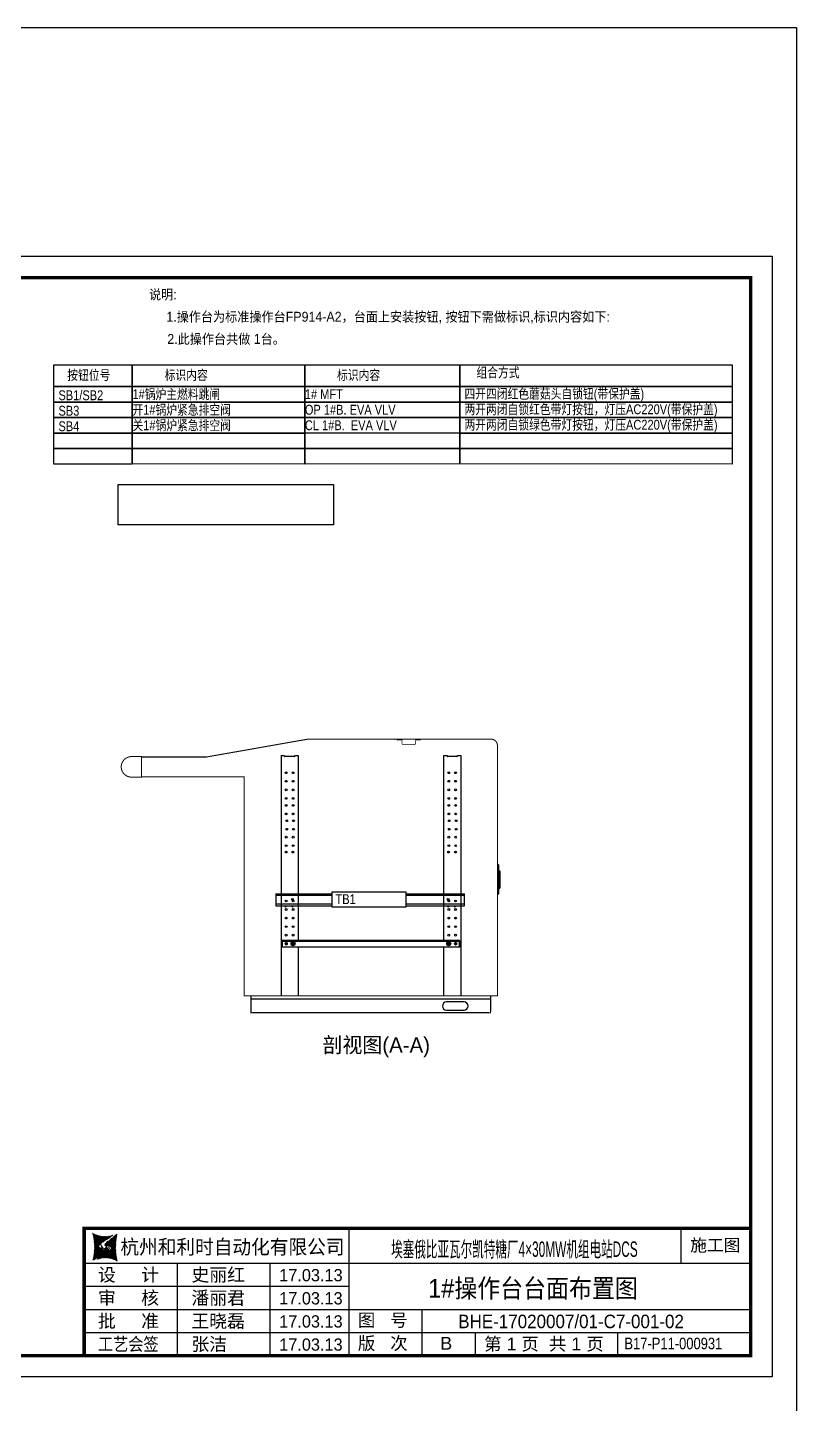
# Model space of a CAD drawing. Extents: x -6428 to 12983, y -8159 to 7918.
# Drawn here: x 865 to 3112, y 3893 to 7918 of the extents above; entities that cross this region are included whole.
import ezdxf
from ezdxf.enums import TextEntityAlignment as Align

# ---------------------------------------------------------------- set-up
doc = ezdxf.new("R2010")
doc.units = 0
doc.header["$LTSCALE"] = 10
doc.header["$MEASUREMENT"] = 0
doc.layers.get('0').update_dxf_attribs({"linetype": 'CONTINUOUS'})
doc.layers.add('操作台', color=7, linetype='CONTINUOUS')
doc.layers.add('标准图框及表格', color=7, linetype='CONTINUOUS')
doc.styles.add('HZ', font='arial.ttf')
pattern_1 = [(44.99999999999999, (62644.0067448291, -8867.199472524246), (-0.0585086954904412, 0.0585086954904411), [])]

# ---------------------------------------------------------------- blocks, each defined once
blk = doc.blocks.new('A4横图框')
at = {"layer": '标准图框及表格'}
h = blk.add_hatch(dxfattribs=at)
h.set_pattern_fill('ANSI31', color=5, scale=0.6619503254347141, style=0)
h.set_pattern_definition(pattern_1)
edge = h.paths.add_edge_path()
edge.add_arc((172.0496336600836, 30.69212609582466), 4.385420906004984, 238.1092081981574, 291.6531626184828)
edge.add_line((173.6677973982941, 26.61616453574824), (171.196811844281, 24.96342290218163))
edge.add_arc((159.3070898954674, 24.3208542135166), 10.7566927883141, 346.3915348661823, 374.2500326978036)
edge.add_line((169.7618019691645, 21.78995808790059), (171.9104852834489, 23.56403812982753))
edge.add_line((171.4204084507573, 24.1656820832199), (171.8022310894366, 24.1166197839688))
edge.add_spline(control_points=[(171.9076070613291, 23.5612403362524), (171.9782900895288, 23.62994398235459), (172.1063522407994, 23.75441992713461), (172.0982616688188, 24.08853178891007), (171.9041487548593, 24.10756342964889), (171.8004776051012, 24.11772778213201)], knot_values=[0, 0, 0, 0, 0.4839426457554279, 0.8767979790800492, 1.327118297953632, 1.327118297953632, 1.327118297953632, 1.327118297953632], weights=[1, 1, 1, 1, 1, 1], degree=3, periodic=0)
edge.add_spline(control_points=[(171.1960063120995, 24.96162603088887), (171.1383141229226, 24.91365774510486), (171.0341186915675, 24.8270242458879), (170.9598882847849, 24.7139107687239), (170.9267586692795, 24.6634273324584)], knot_values=[0, 0, 0, 0, 0.3714719093679447, 0.6708997588589845, 0.6708997588589845, 0.6708997588589845, 0.6708997588589845], weights=[1, 1, 1, 1, 1], degree=3, periodic=0)
edge.add_spline(control_points=[(171.0177855927386, 24.80139777460717), (170.9739837601, 24.75182568643358), (170.8874405854212, 24.63411966883577), (170.9097232617123, 24.3685217488732), (171.1438352137548, 24.19634813917073), (171.3287228371982, 24.17648276396212), (171.4184515092992, 24.16684180637679)], knot_values=[0.7541598914195891, 0.7541598914195891, 0.7541598914195891, 0.7541598914195891, 1.341857983071981, 2.043049761279585, 2.907443457733577, 3.722510221717078, 3.722510221717078, 3.722510221717078, 3.722510221717078], weights=[1, 1, 1, 1, 1, 1, 1], degree=3, periodic=0)
h = blk.add_hatch(dxfattribs=at)
h.set_pattern_fill('ANSI31', color=3, scale=0.6619503254347141, style=0)
h.set_pattern_definition(pattern_1)
edge = h.paths.add_edge_path()
edge.add_line((172.3049198977887, 24.52368860467541), (172.721034344714, 24.47090439472086))
edge.add_spline(control_points=[(172.1916602588671, 25.0804680907735), (172.1209772306528, 25.01176444467858), (171.9929150793969, 24.88728849988405), (172.0010056513629, 24.55317663812311), (172.1951185653369, 24.534144997377), (172.2987897150951, 24.52398064490117)], knot_values=[0, 0, 0, 0, 0.4839426457555314, 0.8767979790801576, 1.327118297953697, 1.327118297953697, 1.327118297953697, 1.327118297953697], weights=[1, 1, 1, 1, 1, 1], degree=3, periodic=0)
edge.add_line((174.3374653510318, 26.85175033912531), (172.1887820367474, 25.07767029719838))
edge.add_spline(control_points=[(173.1119433092453, 23.87664749850082), (173.1429732385941, 23.9160490896524), (173.2103720449149, 24.02492790509717), (173.1895440584403, 24.27318667815998), (172.9554321064269, 24.44536028784789), (172.7705444829544, 24.46522566305651), (172.6808158108824, 24.47486662065639)], knot_values=[0.8947336582581218, 0.8947336582581218, 0.8947336582581218, 0.8947336582581218, 1.341857983071981, 2.043049761279585, 2.907443457733577, 3.722510221717078, 3.722510221717078, 3.722510221717078, 3.722510221717078], weights=[1, 1, 1, 1, 1, 1, 1], degree=3, periodic=0)
edge.add_line((173.0325647221971, 23.79264395867943), (173.1243460055912, 23.89147256635482))
edge.add_line((172.905024764018, 23.67952689414087), (173.0325647221971, 23.79264395867212))
edge.add_line((170.431469921873, 22.02554389127766), (172.9024554758862, 23.67828552484428))
edge.add_arc((172.0496336600836, 17.94958233120851), 4.385420906004984, 58.1092081981576, 111.6531626184829)
edge.add_arc((184.7921774246996, 24.3208542135166), 10.7566927883141, 166.3915348661824, 194.2500326978025)
at = {"layer": '标准图框及表格', "color": 7}
for p, q in [((0.0013954609912616, 210.0032846437229), (297.0014441308175, 210.0032846437229)), ((0.0013954609912616, 0.0032502307208233), (0.0013954609912616, 210.0032846437229)), ((297.0014441308175, 210.0032846437229), (297.0014441308175, 0.0032502307208233)), ((217.7550332142755, 4.003284256038056), (217.7550332142755, 27.83661758936654)), ((279.9469701136921, 21.33661758936654), (279.9469701136921, 27.83661758936654)), ((168.1328066468058, 21.33661758936654), (292.9334290521556, 21.33661758936654)), ((185.6449392240147, 4.003284256038056), (185.6449392240292, 21.33661758936654)), ((203.0006413213422, 4.003284256038056), (203.0006413213568, 21.33661758936654)), ((168.1328066468058, 17.00328425603806), (217.7550332142755, 17.00328425603806)), ((168.1328066468058, 12.66995092270957), (292.9334290521556, 12.66995092270957)), ((231.4498319004824, 4.003284256038056), (231.4498319004824, 12.66995092270957)), ((168.1328066468058, 8.336617589373816), (292.9334290521556, 8.336617589373816)), ((241.4270588527042, 4.003284256038056), (241.4270588527042, 8.336617589373816)), ((268.120108647513, 4.003284256038056), (268.120108647513, 8.336617589373816)), ((168.1328066468058, 4.003284256038056), (292.9334290521556, 4.003284256038056)), ((297.0014441308175, 0.0032502307208233), (0.0013954609912616, 0.0032502307208233))]:
    blk.add_line(p, q, dxfattribs=at)
for points, const_width in [([(12.00143194437442, 206.0152988131507), (293.0014441308175, 206.0032506184056), (293.0014441308175, 4.003284256038056), (12.00143194437442, 4.003284256038056), (12.00143194437442, 206.0032506184056)], 0.6000000983228672), ([(292.9334290521556, 27.83661758937381), (168.1328066468058, 27.83661758937381), (168.1328066468058, 4.003284256038056)], 0.65)]:
    blk.add_lwpolyline(points, dxfattribs=dict(at, const_width=const_width))
at = {"layer": '标准图框及表格', "color": 5, "style": 'HZ'}
for s, p in [('pgqh', (170.0333635432534, 25.80304024583023)), ('hollilas', (170.0466366199025, 23.71374969515312))]:
    blk.add_text(s, height=0.4136785714285714, dxfattribs=at).set_placement(p)
at = {"layer": '标准图框及表格', "color": 7, "style": 'HZ'}
for s, height, width, p in [('杭州和利时自动化有限公司', 2.7, 0.95, (174.9285941560083, 23.02911227819135)), ('工艺会签', 2.449999999999999, 0.85, (170.7212873600156, 4.927898099951165))]:
    blk.add_text(s, height=height, dxfattribs=dict(at, width=width)).set_placement(p)
at = {"layer": '标准图框及表格', "color": 3, "style": 'HZ'}
for s, height, p in [('auto', 0.6894642857142859, (172.1807441825285, 24.64895443542486)), ('hollysys', 0.3447321428571429, (172.3103532946761, 22.62004550448043))]:
    blk.add_text(s, height=height, dxfattribs=at).set_placement(p)
at = {"layer": '标准图框及表格', "color": 7, "style": 'HZ'}
for s, height, p in [('设     计', 2.449999999999999, (170.7212873600156, 17.92789809995847)), ('审     核', 2.449999999999999, (170.7212873600156, 13.59456476662271)), ('批     准', 2.449999999999999, (170.7212873600119, 9.261231433286953)), ('图   号', 2.399999999999999, (219.3988483406183, 9.450548544822992)), ('版   次', 2.399999999999999, (219.3988483406183, 5.117215211487234))]:
    blk.add_text(s, height=height, dxfattribs=at).set_placement(p)
at = {"layer": '标准图框及表格', "color": 7, "style": 'HZ', "flags": 8}
for tag, height, width, p in [('工程名称', 2.892696969694902, 0.65, (247.8353315485956, 22.94014901757174)), ('图纸名称', 3.499999999999999, 0.9, (252.2228085267316, 14.87880182043022))]:
    blk.add_attdef(tag, text='', height=height, dxfattribs=dict(at, width=width)).set_placement(p, align=Align.CENTER)
blk.add_attdef('设计阶段', text='', height=2.299999999999999, dxfattribs=at).set_placement((286.3714665038433, 23.54666542107214), align=Align.CENTER)
for tag, p, height in [('设计人', (188.2334199372244, 17.92789809995847), 2.449999999999999), ('审核人', (188.2334199372099, 13.59456476662271), 2.449999999999999), ('会签人', (188.2334199372099, 9.2612314332942), 2.449999999999999), ('版次', (234.8449582635331, 5.117215211487234), 2.399999999999999), ('第几页共几页', (243.0562623004216, 4.991982186801863), 2.399999999999999), ('批准人', (188.2334199371953, 4.927898099958441), 2.449999999999999)]:
    blk.add_attdef(tag, p, '', height=height, dxfattribs=at)
for tag, p, height, width in [('设计时间', (204.6762329055318, 17.92789809995847), 2.299999999999999, 0.95), ('审核时间', (204.6762329055318, 13.59456476662998), 2.299999999999999, 0.95), ('会签时间', (204.6762329055172, 9.2612314332942), 2.299999999999999, 0.95), ('图纸编号', (238.2096247235004, 9.144936985527348), 2.531109848483039, 0.9), ('批准时间', (204.6762329055172, 4.927898099958441), 2.299999999999999, 0.95), ('图纸标准', (269.3453519223485, 5.193019987101081), 2.169522727271176, 0.8)]:
    blk.add_attdef(tag, p, '', height=height, dxfattribs=dict(at, width=width))

msp = doc.modelspace()

# ---------------------------------------------------------------- linework, layer by layer
at = {"color": 6}
for p, q in [((1591.109295817429, 5385.299276606552), (1755.72341870297, 5385.299276606552)), ((1755.72341870297, 5380.299276606553), (1591.109295817429, 5380.299276606553)), ((1755.72341870297, 5355.299276606553), (1591.109295817429, 5355.299276606553)), ((1970.278941322047, 5385.299276606552), (2141.605453543752, 5385.299276606552)), ((2141.605453543752, 5380.299276606553), (1970.278941322047, 5380.299276606553)), ((2141.605453543752, 5355.299276606553), (1970.278941322047, 5355.299276606553)), ((2141.605453543752, 5350.299276606552), (2141.605453543752, 5385.299276606552)), ((1591.109295817429, 5350.299276606552), (1755.72341870297, 5350.299276606552)), ((1970.278941322047, 5350.299276606552), (2141.605453543752, 5350.299276606552))]:
    msp.add_line(p, q, dxfattribs=at)
at = {"layer": '操作台', "color": 3}
msp.add_line((2128.53228023571, 6932.005622106837), (2128.53228023571, 6732.634364792712), dxfattribs=at)
at = {"layer": '操作台', "color": 2, "linetype": 'Continuous'}
for p, q in [((1923.60593514603, 5838.494817802867), (1925.006350222432, 5836.494817802869)), ((1937.786297660134, 5838.494817802867), (1939.186712736536, 5836.494817802869)), ((1951.966660174231, 5838.494817802867), (1953.367075250632, 5836.494817802869)), ((1610.468577565129, 5245.195436506267), (1609.51656478533, 5248.74839657027)), ((1616.573843945228, 5247.513948529367), (1616.037945560328, 5249.513948529368)), ((1623.300353749428, 5247.513948529367), (1622.764455364528, 5249.513948529368)), ((1630.026863553731, 5247.513948529367), (1629.490965168831, 5249.513948529368)), ((1636.753373357928, 5247.513948529367), (1636.217474973028, 5249.513948529368)), ((1643.479883162227, 5247.513948529367), (1642.943984777327, 5249.513948529368)), ((1650.206392966428, 5247.513948529367), (1649.670494581531, 5249.513948529368)), ((1656.93290277073, 5247.513948529367), (1656.39700438583, 5249.513948529368)), ((1663.659412574927, 5247.513948529367), (1663.123514190129, 5249.513948529368)), ((1670.38592237923, 5247.513948529367), (1669.85002399433, 5249.513948529368)), ((1677.112432183431, 5247.513948529367), (1676.576533798629, 5249.513948529368)), ((1683.83894198773, 5247.513948529367), (1683.30304360283, 5249.513948529368)), ((1690.565451791927, 5247.513948529367), (1690.029553407129, 5249.513948529368)), ((1697.29196159623, 5247.513948529367), (1696.75606321133, 5249.513948529368)), ((1704.01847140043, 5247.513948529367), (1703.482573015629, 5249.513948529368)), ((1710.744981204729, 5247.513948529367), (1710.209082819829, 5249.513948529368)), ((1717.47149100893, 5247.513948529367), (1716.935592624128, 5249.513948529368)), ((1724.198000813229, 5247.513948529367), (1723.662102428329, 5249.513948529368)), ((1730.92451061743, 5247.513948529367), (1730.388612232632, 5249.513948529368)), ((1737.651020421729, 5247.513948529367), (1737.115122036829, 5249.513948529368)), ((1744.377530225926, 5247.513948529367), (1743.841631841128, 5249.513948529368)), ((1751.104040030229, 5247.513948529367), (1750.568141645329, 5249.513948529368)), ((1757.830549834429, 5247.513948529367), (1757.294651449631, 5249.513948529368)), ((1764.557059638728, 5247.513948529367), (1764.021161253828, 5249.513948529368)), ((1771.283569442929, 5247.513948529367), (1770.747671058127, 5249.513948529368)), ((1778.010079247232, 5247.513948529367), (1777.474180862332, 5249.513948529368)), ((1784.736589051429, 5247.513948529367), (1784.200690666631, 5249.513948529368)), ((1791.463098855728, 5247.513948529367), (1790.927200470828, 5249.513948529368)), ((1798.189608659929, 5247.513948529367), (1797.653710275127, 5249.513948529368)), ((1804.916118464231, 5247.513948529367), (1804.380220079331, 5249.513948529368)), ((1811.642628268429, 5247.513948529367), (1811.10672988363, 5249.513948529368)), ((1818.369138072727, 5247.513948529367), (1817.833239687827, 5249.513948529368)), ((1825.095647877027, 5247.513948529367), (1824.559749492127, 5249.513948529368)), ((1831.822157681231, 5247.513948529367), (1831.286259296331, 5249.513948529368)), ((1838.54866748553, 5247.513948529367), (1838.01276910063, 5249.513948529368)), ((1845.275177289727, 5247.513948529367), (1844.739278904827, 5249.513948529368)), ((1852.001687094029, 5247.513948529367), (1851.465788709129, 5249.513948529368)), ((1858.72819689823, 5247.513948529367), (1858.19229851333, 5249.513948529368)), ((1865.454706702529, 5247.513948529367), (1864.918808317629, 5249.513948529368)), ((1872.181216506726, 5247.513948529367), (1871.645318121928, 5249.513948529368)), ((1878.907726311029, 5247.513948529367), (1878.371827926129, 5249.513948529368)), ((1885.63423611523, 5247.513948529367), (1885.098337730432, 5249.513948529368)), ((1892.360745919529, 5247.513948529367), (1891.824847534629, 5249.513948529368)), ((1899.087255723729, 5247.513948529367), (1898.551357338928, 5249.513948529368)), ((1905.813765528028, 5247.513948529367), (1905.277867143132, 5249.513948529368)), ((1912.540275332229, 5247.513948529367), (1912.004376947431, 5249.513948529368)), ((1919.266785136528, 5247.513948529367), (1918.730886751628, 5249.513948529368)), ((1925.993294940729, 5247.513948529367), (1925.457396555927, 5249.513948529368)), ((1932.719804745032, 5247.513948529367), (1932.183906360132, 5249.513948529368)), ((1939.446314549229, 5247.513948529367), (1938.910416164431, 5249.513948529368)), ((1946.172824353528, 5247.513948529367), (1945.636925968628, 5249.513948529368)), ((1952.899334157732, 5247.513948529367), (1952.363435772927, 5249.513948529368)), ((1959.625843962031, 5247.513948529367), (1959.089945577131, 5249.513948529368)), ((1966.352353766228, 5247.513948529367), (1965.81645538143, 5249.513948529368)), ((1973.078863570528, 5247.513948529367), (1972.542965185627, 5249.513948529368)), ((1979.805373374732, 5247.513948529367), (1979.269474989926, 5249.513948529368)), ((1986.531883179031, 5247.513948529367), (1985.995984794131, 5249.513948529368)), ((1993.258392983228, 5247.513948529367), (1992.72249459843, 5249.513948529368)), ((1999.984902787527, 5247.513948529367), (1999.449004402627, 5249.513948529368)), ((2006.711412591732, 5247.513948529367), (2006.17551420693, 5249.513948529368)), ((2013.437922396031, 5247.513948529367), (2012.902024011131, 5249.513948529368)), ((2020.16443220033, 5247.513948529367), (2019.62853381543, 5249.513948529368)), ((2026.890942004527, 5247.513948529367), (2026.35504361963, 5249.513948529368)), ((2033.617451808829, 5247.513948529367), (2033.081553423929, 5249.513948529368)), ((2040.34396161303, 5247.513948529367), (2039.80806322813, 5249.513948529368)), ((2047.070471417329, 5247.513948529367), (2046.534573032429, 5249.513948529368)), ((2053.796981221529, 5247.513948529367), (2053.261082836629, 5249.513948529368)), ((2060.523491025831, 5247.513948529367), (2059.987592640931, 5249.513948529368)), ((2067.250000830028, 5247.513948529367), (2066.71410244523, 5249.513948529368)), ((2073.976510634327, 5247.513948529367), (2073.440612249427, 5249.513948529368)), ((2080.703020438528, 5247.513948529367), (2080.167122053727, 5249.513948529368)), ((2087.429530242831, 5247.513948529367), (2086.893631857931, 5249.513948529368)), ((2094.156040047028, 5247.513948529367), (2093.62014166223, 5249.513948529368)), ((2100.882549851327, 5247.513948529367), (2100.346651466427, 5249.513948529368)), ((2107.609059655532, 5247.513948529367), (2107.073161270726, 5249.513948529368)), ((2114.33556945983, 5247.513948529367), (2113.79967107493, 5249.513948529368)), ((2121.062079264028, 5247.513948529367), (2120.526180879229, 5249.513948529368)), ((2128.468577565129, 5244.976196910568), (2127.465938807329, 5248.718095696468))]:
    msp.add_line(p, q, dxfattribs=at)
at = {"layer": '操作台', "color": 3, "linetype": 'Continuous'}
for p, q in [((1605.968577565129, 5789.513948529368), (1605.968577565129, 5788.027732415969)), ((1605.968577565129, 5789.513948529368), (1615.968577565129, 5789.513948529368)), ((1605.968577565129, 5786.816693818568), (1605.968577565129, 5087.475967911969)), ((1615.968577565129, 5788.176189345668), (1615.968577565129, 5788.013948529368)), ((1644.968577565129, 5787.013948529367), (1616.968577565129, 5787.013948529367)), ((1645.968577565129, 5789.513948529368), (1645.968577565129, 5788.013948529368)), ((1645.968577565129, 5789.513948529368), (1655.968577565129, 5789.513948529368)), ((1655.968577565129, 5789.513948529368), (1655.968577565129, 5389.513948529367)), ((2080.968577565129, 5789.513948529368), (2090.968577565129, 5789.513948529368)), ((2080.968577565129, 5789.513948529368), (2080.968577565129, 5389.513948529367)), ((2090.968577565129, 5789.513948529368), (2090.968577565129, 5788.013948529368)), ((2119.968577565129, 5787.013948529367), (2091.968577565129, 5787.013948529367)), ((2120.968577565129, 5789.513948529368), (2130.968577565129, 5789.513948529368)), ((2120.968577565129, 5789.513948529368), (2120.968577565129, 5788.013948529368)), ((2130.968577565129, 5789.513948529368), (2130.968577565129, 5087.475967911969)), ((1655.968577565129, 5389.513948529367), (1655.968577565129, 5249.513948529368)), ((2080.968577565129, 5389.513948529367), (2080.968577565129, 5249.513948529368)), ((1655.968577565129, 5229.513948529367), (1655.968577565129, 5087.475967911969)), ((2080.968577565129, 5229.513948529367), (2080.968577565129, 5087.475967911969)), ((1518.034457121024, 5087.475967911969), (1518.034457121024, 5041.975967911971)), ((2218.034457121024, 5087.475967911969), (2218.034457121024, 5041.975967911668)), ((2213.534457121024, 5037.475967911668), (1522.534457121025, 5037.475967911969)), ((2140.534457121024, 5069.475967911668), (2089.534457121025, 5069.475967911668)), ((2089.534457121025, 5045.475967911669), (2140.534457121024, 5045.475967911669))]:
    msp.add_line(p, q, dxfattribs=at)
at = {"layer": '操作台', "color": 7, "linetype": 'Continuous'}
for p, q in [((2238.034457121024, 5471.87596791197), (2239.034457121025, 5471.87596791197)), ((2241.034457121025, 5469.875967911971), (2239.034457121025, 5471.87596791197)), ((2239.034457121025, 5471.87596791197), (2239.034457121025, 5383.37596791197)), ((2241.034457121025, 5469.875967911971), (2241.034457121025, 5385.37596791197)), ((2241.034457121025, 5453.02596791197), (2245.034457121025, 5453.02596791197)), ((2245.034457121025, 5453.02596791197), (2245.034457121025, 5402.225967911969)), ((2241.034457121025, 5424.62596791197), (2245.034457121025, 5424.62596791197)), ((2241.034457121025, 5417.62596791197), (2245.034457121025, 5417.62596791197)), ((2241.034457121025, 5402.225967911969), (2245.034457121025, 5402.225967911969)), ((2238.034457121024, 5383.37596791197), (2239.034457121025, 5383.37596791197)), ((2241.034457121025, 5385.37596791197), (2239.034457121025, 5383.37596791197)), ((1608.468577565129, 5229.513948529367), (1608.468577565129, 5246.513948529368)), ((1610.468577565129, 5229.513948529367), (1610.468577565129, 5246.513948529368)), ((1611.468577565129, 5249.513948529368), (2125.468577565129, 5249.513948529368)), ((1611.468577565129, 5247.513948529367), (2125.468577565129, 5247.513948529367)), ((1611.468577565129, 5246.847281862769), (1611.468577565129, 5247.513948529367)), ((1639.538577565129, 5241.990781184167), (1638.108577565129, 5239.513948529367)), ((1638.108577565129, 5239.513948529367), (1639.538577565129, 5237.037115874567)), ((1642.398577565129, 5241.990781184167), (1639.538577565129, 5241.990781184167)), ((1639.538577565129, 5237.037115874567), (1642.398577565129, 5237.037115874567)), ((1640.068577565128, 5234.612309224269), (1640.068577565128, 5233.936090517569)), ((1640.968577565129, 5234.531026064367), (1640.968577565129, 5233.863948529368)), ((1643.82857756513, 5239.513948529367), (1642.398577565129, 5241.990781184167)), ((1642.398577565129, 5237.037115874567), (1643.82857756513, 5239.513948529367)), ((2094.538577565129, 5241.990781184167), (2093.108577565129, 5239.513948529367)), ((2093.108577565129, 5239.513948529367), (2094.538577565129, 5237.037115874567)), ((2097.398577565129, 5241.990781184167), (2094.538577565129, 5241.990781184167)), ((2094.538577565129, 5237.037115874567), (2097.398577565129, 5237.037115874567)), ((2095.068577565131, 5234.612309224269), (2095.068577565131, 5233.936090517569)), ((2095.968577565129, 5234.531026064367), (2095.968577565129, 5233.863948529368)), ((2098.828577565126, 5239.513948529367), (2097.398577565129, 5241.990781184167)), ((2097.398577565129, 5237.037115874567), (2098.828577565126, 5239.513948529367)), ((2125.468577565129, 5246.847281862769), (2125.468577565129, 5247.513948529367)), ((2126.468577565129, 5246.513948529368), (2126.468577565129, 5229.513948529367)), ((2128.468577565129, 5246.513948529368), (2128.468577565129, 5229.513948529367)), ((2128.468577565129, 5229.513948529367), (1608.468577565129, 5229.513948529367)), ((2218.034457121024, 5077.475967911968), (1518.034457121024, 5077.475967911968))]:
    msp.add_line(p, q, dxfattribs=at)
at = {"layer": '操作台', "color": 6}
msp.add_line((1591.109295817429, 5385.299276606552), (1591.109295817429, 5350.299276606552), dxfattribs=at)
at = {"layer": '操作台', "color": 1}
for points in [[(-1960.534827907701, 7917.811822124291), (3112.040245088196, 7917.811822124291), (3112.040245088196, -8159.118819149087), (-1960.534827907701, -8159.118819149087)], [(1130.038213773223, 6582.028402054915), (1758.739876074134, 6582.028402054915), (1758.739876074134, 6464.454774228841), (1130.038213773223, 6464.454774228841)]]:
    msp.add_lwpolyline(points, close=True, dxfattribs=at)
at = {"layer": '操作台', "color": 4}
for points in [[(942.0702562519582, 6932.005622106837), (1171.111838421693, 6932.005622106837), (1171.111838421693, 6868.446583054735), (942.0702562519582, 6868.446583054735)], [(1171.111838421693, 6932.005622106837), (1674.908091605864, 6932.005622106837), (1674.908091605864, 6868.446583054735), (1171.111838421693, 6868.446583054735)], [(1674.908091605864, 6932.005622106837), (2128.53228023571, 6932.005622106837), (2128.53228023571, 6868.446583054738), (1674.908091605864, 6868.446583054735)], [(2128.53228023571, 6932.005622106837), (2924.098968768684, 6932.005622106837), (2924.098968768684, 6868.446583054735), (2128.53228023571, 6868.446583054738)], [(942.0702562519582, 6868.446583054735), (1171.111838421693, 6868.446583054735), (1171.111838421693, 6823.110486687761), (942.0702562519582, 6823.110486687761)], [(1171.111838421693, 6868.446583054735), (1674.908091605864, 6868.446583054732), (1674.908091605864, 6823.11048668776), (1171.111838421693, 6823.11048668776)], [(1674.908091605864, 6868.446583054735), (2128.53228023571, 6868.446583054738), (2128.53228023571, 6823.11048668776), (1674.908091605864, 6823.11048668776)], [(2128.53228023571, 6868.446583054732), (2924.098968768684, 6868.446583054735), (2924.098968768684, 6823.110486687761), (2128.53228023571, 6823.110486687761)], [(942.0702562519582, 6823.110486687761), (1171.111838421693, 6823.110486687761), (1171.111838421693, 6777.774390320788), (942.0702562519582, 6777.774390320788)], [(1171.111838421693, 6823.110486687761), (1674.908091605864, 6823.110486687761), (1674.908091605864, 6778.076619362041), (1171.111838421693, 6777.774390320788)], [(1674.908091605864, 6823.110486687761), (2128.53228023571, 6823.110486687761), (2128.53228023571, 6777.774390320787), (1674.908091605864, 6777.774390320788)], [(2128.53228023571, 6823.11048668776), (2924.098968768684, 6823.11048668776), (2924.098968768684, 6777.774390320788), (2128.53228023571, 6777.774390320787)], [(942.0702562519582, 6777.774390320788), (1171.111838421693, 6777.774390320788), (1171.111838421693, 6732.438293953814), (942.0702562519582, 6732.438293953814)], [(1171.111838421693, 6777.774390320788), (1674.908091605864, 6778.076619362041), (1674.908091605864, 6732.634364792712), (1171.111838421693, 6732.438293953814)], [(1674.908091605864, 6777.774390320788), (2128.53228023571, 6778.046520974306), (2128.53228023571, 6732.438293953812), (1674.908091605864, 6732.438293953814)], [(2128.53228023571, 6777.774390320787), (2924.098968768684, 6777.774390320788), (2924.098968768684, 6732.438293953814), (2128.53228023571, 6732.67700112074)], [(942.0702562519582, 6732.438293953814), (1171.111838421693, 6732.438293953814), (1171.111838421693, 6687.10219758684), (942.0702562519582, 6687.10219758684)], [(1171.111838421693, 6732.438293953814), (1674.908091605864, 6732.438293953814), (1674.908091605864, 6687.404426628093), (1171.111838421693, 6687.10219758684)], [(1674.908091605864, 6732.438293953814), (2128.53228023571, 6732.67700112074), (2128.53228023571, 6687.102197586838), (1674.908091605864, 6687.10219758684)], [(2128.53228023571, 6732.438293953812), (2924.098968768684, 6732.438293953812), (2924.098968768684, 6687.102197586838), (2128.53228023571, 6687.340904753764)], [(942.0702562519582, 6687.10219758684), (1171.111838421693, 6687.10219758684), (1171.111838421693, 6641.766101219866), (942.0702562519582, 6641.766101219866)], [(1171.111838421693, 6687.10219758684), (1674.908091605864, 6687.404426628093), (1674.908091605864, 6641.962172058764), (1171.111838421693, 6641.766101219866)], [(1674.908091605864, 6687.10219758684), (2128.53228023571, 6687.404426628093), (2128.53228023571, 6641.962172058764), (1674.908091605864, 6641.766101219866)], [(2128.53228023571, 6687.102197586838), (2924.098968768684, 6687.102197586838), (2924.098968768684, 6641.766101219866), (2128.53228023571, 6642.004808386793)]]:
    msp.add_lwpolyline(points, close=True, dxfattribs=at)
at = {"layer": '操作台', "const_width": 3, "flags": 128}
for points in [[(2238.034457121024, 5090.475967911969), (2238.034457121024, 5819.475967911969, 0.4142135623730951), (2220.034457121025, 5837.475967911969), (1683.253178779831, 5837.475967911969), (1387.859479794375, 5785.42865537927), (1198.055729111316, 5785.42865537927)], [(1168.234457121036, 5786.628655379269, 0.4045873928022174), (1138.824499856937, 5756.624823932932, 0.4122384247891083), (1168.234457121036, 5726.628655379268, 1.013330113985057)]]:
    msp.add_lwpolyline(points, format="xyb", dxfattribs=at)
at = {"layer": '操作台', "color": 7, "const_width": 2}
msp.add_lwpolyline([(1944.031363642934, 5834.994817802867), (1958.944766721232, 5834.862342862585), (1958.944766721232, 5826.317161561798, 0.4142135623730951), (1963.944766721233, 5821.317161561797), (1994.284528495896, 5821.317161561797, 0.4128757709779376), (1999.284476291391, 5826.29431331681), (1999.324256861749, 5834.99961103989), (2014.031363642934, 5834.994817802867)], format="xyb", dxfattribs=at)
at = {"layer": '操作台', "const_width": 3, "flags": 128}
for points in [[(1168.234457121036, 5726.628655379268), (1198.055729111316, 5726.628655379268), (1198.055729111316, 5786.628655379269), (1168.234457121036, 5786.628655379269)], [(1498.034457121024, 5090.475967911969), (1498.034457121024, 5727.42865537927), (1198.055729111316, 5727.42865537927)], [(2238.034457121024, 5727.475967911969), (2238.034457121024, 5087.475967911969), (1498.034457121024, 5087.475967911969), (1498.034457121024, 5727.42865537927)], [(2218.034457121024, 5087.475967911969), (2218.034457121024, 5037.475967911667), (1518.034457121024, 5037.475967911971), (1518.034457121024, 5087.475967911969)]]:
    msp.add_lwpolyline(points, dxfattribs=at)
at = {"layer": '操作台', "color": 3}
msp.add_lwpolyline([(1755.72341870297, 5391.007455133365), (1970.278941322047, 5391.007455133365), (1970.278941322047, 5346.324818572668), (1755.72341870297, 5346.324818572668)], close=True, dxfattribs=at)
at = {"layer": '操作台', "color": 3, "linetype": 'Continuous'}
for centre, radius in [((1620.968577565129, 5739.513948529367), 2.649999999999998), ((1620.968577565129, 5714.513948529368), 2.649999999999998), ((1640.968577565129, 5739.513948529367), 2.649999999999998), ((1640.968577565129, 5714.513948529368), 2.649999999999998), ((2095.968577565129, 5739.513948529367), 2.649999999999998), ((2095.968577565129, 5714.513948529368), 2.649999999999998), ((2115.968577565129, 5739.513948529367), 2.649999999999998), ((2115.968577565129, 5714.513948529368), 2.649999999999998), ((1620.968577565129, 5689.513948529367), 2.649999999999998), ((1640.968577565129, 5689.513948529367), 2.649999999999998), ((2095.968577565129, 5689.513948529367), 2.649999999999998), ((2115.968577565129, 5689.513948529367), 2.649999999999998), ((1620.968577565129, 5664.513948529368), 2.649999999999998), ((1621.224708623019, 5643.93120762446), 2.649999999999998), ((1640.968577565129, 5664.513948529368), 2.649999999999998), ((1641.224708623019, 5643.93120762446), 2.649999999999998), ((2095.968577565129, 5664.513948529368), 2.649999999999998), ((2096.224708623018, 5643.93120762446), 2.649999999999998), ((2115.968577565129, 5664.513948529368), 2.649999999999998), ((2116.224708623018, 5643.93120762446), 2.649999999999998), ((1621.224708623019, 5618.93120762446), 2.649999999999998), ((1622.421784304081, 5599.071566030446), 2.649999999999998), ((1641.224708623019, 5618.93120762446), 2.649999999999998), ((1642.421784304081, 5599.071566030446), 2.649999999999998), ((2096.224708623018, 5618.93120762446), 2.649999999999998), ((2097.42178430408, 5599.071566030446), 2.649999999999998), ((2116.224708623018, 5618.93120762446), 2.649999999999998), ((2117.421784304081, 5599.071566030446), 2.649999999999998), ((1622.421784304081, 5574.071566030447), 2.649999999999998), ((1642.421784304081, 5574.071566030447), 2.649999999999998), ((2097.42178430408, 5574.071566030447), 2.649999999999998), ((2117.421784304081, 5574.071566030447), 2.649999999999998), ((1621.224708623019, 5551.221223495644), 2.649999999999998), ((1621.224708623019, 5526.221223495644), 2.649999999999998), ((1641.224708623019, 5551.221223495644), 2.649999999999998), ((1641.224708623019, 5526.221223495644), 2.649999999999998), ((2096.224708623018, 5551.221223495644), 2.649999999999998), ((2096.224708623018, 5526.221223495644), 2.649999999999998), ((2116.224708623018, 5551.221223495644), 2.649999999999998), ((2116.224708623018, 5526.221223495644), 2.649999999999998), ((1620.626170782487, 5507.557804110087), 2.649999999999998), ((1640.626170782487, 5507.557804110087), 2.649999999999998), ((2095.626170782487, 5507.557804110087), 2.649999999999998), ((2115.626170782487, 5507.557804110087), 2.649999999999998), ((1620.968577565129, 5364.513948529367), 2.649999999999998), ((1639.099731809298, 5369.310632234045), 2.649999999999999), ((1640.968577565129, 5364.513948529367), 2.649999999999998), ((2094.099731809298, 5369.310632234045), 2.649999999999999), ((2095.968577565129, 5364.513948529367), 2.649999999999998), ((2115.968577565129, 5364.513948529367), 2.649999999999998), ((1620.968577565129, 5339.513948529368), 2.649999999999998), ((1620.968577565129, 5314.513948529367), 2.649999999999998), ((1640.968577565129, 5339.513948529368), 2.649999999999998), ((1640.968577565129, 5314.513948529367), 2.649999999999998), ((2095.968577565129, 5339.513948529368), 2.649999999999998), ((2095.968577565129, 5314.513948529367), 2.649999999999998), ((2115.968577565129, 5339.513948529368), 2.649999999999998), ((2115.968577565129, 5314.513948529367), 2.649999999999998), ((1620.968577565129, 5289.513948529368), 2.649999999999998), ((1640.968577565129, 5289.513948529368), 2.649999999999998), ((2095.968577565129, 5289.513948529368), 2.649999999999998), ((2115.968577565129, 5289.513948529368), 2.649999999999998), ((1620.968577565129, 5264.513948529367), 2.649999999999998), ((1640.968577565129, 5264.513948529367), 2.649999999999998), ((2095.968577565129, 5264.513948529367), 2.649999999999998), ((2115.968577565129, 5264.513948529367), 2.649999999999998)]:
    msp.add_circle(centre, radius, dxfattribs=at)
at = {"layer": '操作台', "color": 7, "linetype": 'Continuous'}
for centre, radius in [((1620.968577565129, 5239.513948529367), 3.249999999999998), ((1620.968577565129, 5239.513948529367), 2.758499999999998), ((1620.968577565129, 5239.513948529367), 2.458499999999999), ((1640.968577565129, 5239.513948529367), 5.999999999999997), ((1640.968577565129, 5239.513948529367), 5.649999999999998), ((1640.968577565129, 5239.513948529367), 4.999999999999998), ((1640.968577565129, 5239.513948529367), 4.749999999999998), ((1640.968577565129, 5239.513948529367), 2.859999999999998), ((2095.968577565129, 5239.513948529367), 5.999999999999997), ((2095.968577565129, 5239.513948529367), 5.649999999999998), ((2095.968577565129, 5239.513948529367), 4.999999999999998), ((2095.968577565129, 5239.513948529367), 4.749999999999998), ((2095.968577565129, 5239.513948529367), 2.859999999999998), ((2115.968577565129, 5239.513948529367), 3.249999999999998), ((2115.968577565129, 5239.513948529367), 2.758499999999998), ((2115.968577565129, 5239.513948529367), 2.458499999999999)]:
    msp.add_circle(centre, radius, dxfattribs=at)
at = {"layer": '操作台', "color": 6, "linetype": 'Continuous'}
for centre in [(1640.968577565129, 5239.513948529367), (2095.968577565129, 5239.513948529367)]:
    msp.add_circle(centre, 2.458499999999999, dxfattribs=at)
at = {"layer": '操作台', "color": 3, "linetype": 'Continuous'}
for centre, radius, start, end in [((1616.968577565129, 5788.013948529368), 0.9999999999999996, 180, 270), ((1644.968577565129, 5788.013948529368), 0.9999999999999996, 270, 0), ((2091.968577565129, 5788.013948529368), 0.9999999999999996, 180, 270), ((2119.968577565129, 5788.013948529368), 0.9999999999999996, 270, 0), ((1619.099731809298, 5350.299276606552), 2.649999999999998, 180, 0), ((1639.099731809298, 5350.299276606552), 2.649999999999998, 180, 0), ((2094.099731809298, 5350.299276606552), 2.649999999999998, 180, 0), ((2114.099731809298, 5350.299276606552), 2.649999999999998, 180, 0), ((2089.534457121025, 5057.475967911669), 11.99999999999999, 90, 270), ((2140.534457121024, 5057.475967911669), 11.99999999999999, 270, 90)]:
    msp.add_arc(centre, radius, start, end, dxfattribs=at)
at = {"layer": '操作台', "color": 7, "linetype": 'Continuous'}
for centre, radius, start, end in [((1611.468577565129, 5246.513948529368), 2.999999999999998, 90, 180), ((1611.468577565129, 5246.513948529368), 0.9999999999999996, 90, 180), ((2125.468577565129, 5246.513948529368), 2.999999999999998, 0, 90), ((2125.468577565129, 5246.513948529368), 0.9999999999999996, 0, 90)]:
    msp.add_arc(centre, radius, start, end, dxfattribs=at)
at = {"layer": '操作台', "color": 2, "linetype": 'Continuous'}
for centre in [(1620.968577565129, 5239.513948529367), (2115.968577565129, 5239.513948529367)]:
    msp.add_arc(centre, 2.999999999999998, 255.0000000002203, 194.9999999999944, dxfattribs=at)
at = {"layer": '操作台', "color": 7, "linetype": 'Continuous'}
for points in [[(1610.801910898527, 5246.853059100069), (1610.468577565129, 5246.513948529368)], [(1610.801910898527, 5246.626985386268), (1610.468577565129, 5246.513948529368)], [(1611.468577565129, 5247.513948529367), (1611.13524423183, 5247.187822812768), (1610.801910898527, 5246.853059100069)], [(1611.13524423183, 5246.738573290567), (1610.801910898527, 5246.626985386268)], [(1611.468577565129, 5246.847281862769), (1611.13524423183, 5246.738573290567)], [(2125.801831871229, 5247.187901323169), (2125.468577565129, 5247.513948529367)], [(2126.468577565129, 5246.513948529368), (2126.135244231826, 5246.626985386268), (2125.801910898526, 5246.738573290567), (2125.468577565129, 5246.847281862769)], [(2126.468577565129, 5246.513948529368), (2126.135244231826, 5246.853059100069), (2125.801831871229, 5247.187901323169)]]:
    msp.add_spline(points, degree=3, dxfattribs=at)
at = {"layer": '操作台', "color": 2, "linetype": 'Continuous'}
for points in [[(1637.968577565129, 5239.513948529367), (1638.019658266129, 5240.065197082867), (1638.171160876928, 5240.597673527967), (1638.417926158031, 5241.093245018068), (1638.751550813528, 5241.535035460369), (1639.16067365603, 5241.908000211267), (1639.631362497831, 5242.199438403468), (1640.147588594928, 5242.399425458869), (1640.691772486729, 5242.501151058268), (1641.245382643529, 5242.501151058268), (1641.789566535428, 5242.399425458869), (1642.30579263253, 5242.199438403468), (1642.77648147433, 5241.908000211267), (1643.185604316829, 5241.535035460369), (1643.519228972329, 5241.093245018068), (1643.765994253429, 5240.597673527967), (1643.917496864228, 5240.065197082867), (1643.968577565129, 5239.513948529367)], [(1643.968577565129, 5239.513948529367), (1643.917496864228, 5238.962699975967), (1643.765994253429, 5238.430223530868), (1643.519228972329, 5237.934652040769), (1643.185604316829, 5237.492861598468), (1642.77648147433, 5237.119896847567), (1642.30579263253, 5236.828458655366), (1641.789566535428, 5236.628471599868), (1641.245382643529, 5236.526746000468), (1640.691772486729, 5236.526746000468), (1640.147588594928, 5236.628471599868), (1639.631362497831, 5236.828458655366), (1639.16067365603, 5237.119896847567), (1638.751550813528, 5237.492861598468), (1638.417926158031, 5237.934652040769), (1638.171160876928, 5238.430223530868), (1638.019658266129, 5238.962699975967), (1637.968577565129, 5239.513948529367)], [(2092.968577565128, 5239.513948529367), (2093.019658266129, 5240.065197082867), (2093.171160876927, 5240.597673527967), (2093.41792615803, 5241.093245018068), (2093.751550813527, 5241.535035460369), (2094.16067365603, 5241.908000211267), (2094.63136249783, 5242.199438403468), (2095.147588594928, 5242.399425458869), (2095.691772486729, 5242.501151058268), (2096.245382643528, 5242.501151058268), (2096.789566535428, 5242.399425458869), (2097.305792632529, 5242.199438403468), (2097.77648147433, 5241.908000211267), (2098.185604316828, 5241.535035460369), (2098.519228972329, 5241.093245018068), (2098.765994253428, 5240.597673527967), (2098.917496864228, 5240.065197082867), (2098.968577565129, 5239.513948529367)], [(2098.968577565129, 5239.513948529367), (2098.917496864228, 5238.962699975967), (2098.765994253428, 5238.430223530868), (2098.519228972329, 5237.934652040769), (2098.185604316828, 5237.492861598468), (2097.77648147433, 5237.119896847567), (2097.305792632529, 5236.828458655366), (2096.789566535428, 5236.628471599868), (2096.245382643528, 5236.526746000468), (2095.691772486729, 5236.526746000468), (2095.147588594928, 5236.628471599868), (2094.63136249783, 5236.828458655366), (2094.16067365603, 5237.119896847567), (2093.751550813527, 5237.492861598468), (2093.41792615803, 5237.934652040769), (2093.171160876927, 5238.430223530868), (2093.019658266129, 5238.962699975967), (2092.968577565128, 5239.513948529367)]]:
    msp.add_spline(points, degree=3, dxfattribs=at)

# ---------------------------------------------------------------- block references
at = {"layer": '标准图框及表格', "color": 7}
ref = msp.add_blockref('A4横图框', (-1592.445661758174, 3973.07652089165), dxfattribs=dict(at, xscale=15.6, yscale=15.6, zscale=15.6))
ref.add_attrib('工程名称', '埃塞俄比亚瓦尔凯特糖厂4×30MW机组电站DCS  ', dxfattribs={"color": 7, "height": 45.1261, "style": 'HZ', "width": 0.55}).set_placement((2297.485768245431, 4346.705472378037), align=Align.MIDDLE_CENTER)
ref.add_attrib('设计阶段', '施工图', dxfattribs={"color": 7, "height": 35.88, "style": 'HZ'}).set_placement((2874.949215701752, 4340.404501460374), align=Align.CENTER)
ref.add_attrib('设计人', '史丽红', (1343.99568926249, 4252.751731251009), dxfattribs={"color": 7, "height": 38.22, "style": 'HZ'})
ref.add_attrib('审核人', '潘丽君', (1343.995689262272, 4185.151731250967), dxfattribs={"color": 7, "height": 38.22000000000001, "style": 'HZ'})
ref.add_attrib('会签人', '王晓磊', (1343.995689262272, 4117.551731251042), dxfattribs={"color": 7, "height": 38.22000000000001, "style": 'HZ'})
ref.add_attrib('批准人', '张洁', (1343.995689262039, 4049.951731251007), dxfattribs={"color": 7, "height": 38.22000000000001, "style": 'HZ'})
ref.add_attrib('设计时间', '17.03.13', (1600.503571568086, 4252.751731251009), dxfattribs={"color": 7, "height": 35.88, "style": 'HZ', "width": 0.95})
ref.add_attrib('审核时间', '17.03.13', (1600.503571568086, 4185.151731251077), dxfattribs={"color": 7, "height": 35.88, "style": 'HZ', "width": 0.95})
ref.add_attrib('会签时间', '17.03.13', (1600.503571567867, 4117.551731251042), dxfattribs={"color": 7, "height": 35.88, "style": 'HZ', "width": 0.95})
ref.add_attrib('批准时间', '17.03.13', (1600.503571567867, 4049.951731251007), dxfattribs={"color": 7, "height": 35.88, "style": 'HZ', "width": 0.95})
ref.add_attrib('图纸标准', 'B17-P11-000931', (2609.341828230434, 4054.08763269044), dxfattribs={"color": 7, "height": 33.84455454543037, "style": 'HZ', "width": 0.8})
ref.add_attrib('图纸编号', 'BHE-17020007/01-C7-001-02', (2123.624483928375, 4115.737537865876), dxfattribs={"color": 7, "height": 39.48528000000001, "style": 'HZ', "width": 0.9})
ref.add_attrib('图纸名称', '1#操作台台面布置图', dxfattribs={"color": 7, "height": 54.6, "style": 'HZ', "width": 0.9}).set_placement((2342.230151258817, 4205.185829290363), align=Align.CENTER)
ref.add_attrib('第几页共几页', '第 1 页  共 1 页', (2199.232030128347, 4050.95144300576), dxfattribs={"color": 7, "height": 37.44, "style": 'HZ'})
ref.add_attrib('版次', 'B', (2071.13568715287, 4052.905078190874), dxfattribs={"color": 7, "height": 37.44, "style": 'HZ'})

# ---------------------------------------------------------------- texts
at = {"layer": '操作台', "style": 'HZ', "width": 0.9}
for s, p in [('说明:', (1219.907108140644, 7122.951490712797)), ('1.操作台为标准操作台FP914-A2，台面上安装按钮, 按钮下需做标识,标识内容如下:', (1270.564430295597, 7057.986332654727)), ('2.此操作台共做 1台。', (1273.432404320925, 6993.103389322562))]:
    msp.add_text(s, height=28.84615386, dxfattribs=at).set_placement(p)
at = {"layer": '操作台', "linetype": 'Continuous', "lineweight": 5, "style": 'HZ', "width": 0.8}
for s, p in [('组合方式', (2176.950171105445, 6895.06704845845)), ('按钮位号', (981.1094090815263, 6887.548865258186)), ('标识内容', (1265.688679899302, 6887.548865258186)), ('标识内容', (1769.484933083473, 6887.548865258186)), ('SB1/SB2', (955.4469351942953, 6828.467396121387)), ('1#锅炉主燃料跳闸', (1171.632505137979, 6831.495342300326)), ('1# MFT', (1675.42875832215, 6831.495342300326)), ('四开四闭红色蘑菇头自锁钮(带保护盖)', (2141.897642237679, 6832.88376515884)), ('SB3', (955.4469351942953, 6783.131299754413)), ('开1#锅炉紧急排空阀', (1171.632505137979, 6786.159245933352)), ('OP 1#B. EVA VLV', (1675.42875832215, 6786.159245933352)), ('两开两闭自锁红色带灯按钮，灯压AC220V(带保护盖)', (2141.897642237679, 6787.547668791866)), ('SB4', (955.4469351942953, 6737.795203387439)), ('关1#锅炉紧急排空阀', (1171.632505137979, 6740.823149566379)), ('CL 1#B.  EVA VLV', (1675.42875832215, 6740.823149566379)), ('两开两闭自锁绿色带灯按钮，灯压AC220V(带保护盖)', (2141.897642237679, 6742.211572424892)), ('TB1', (1765.06176590179, 5355.44069324729))]:
    msp.add_text(s, height=28.84615386, dxfattribs=at).set_placement(p)
at = {"layer": '操作台', "style": 'HZ', "width": 0.95}
msp.add_text('剖视图(A-A)', height=45, dxfattribs=at).set_placement((1883.977544166931, 4940.257149682408), align=Align.MIDDLE)

doc.saveas('drawing.dxf')
